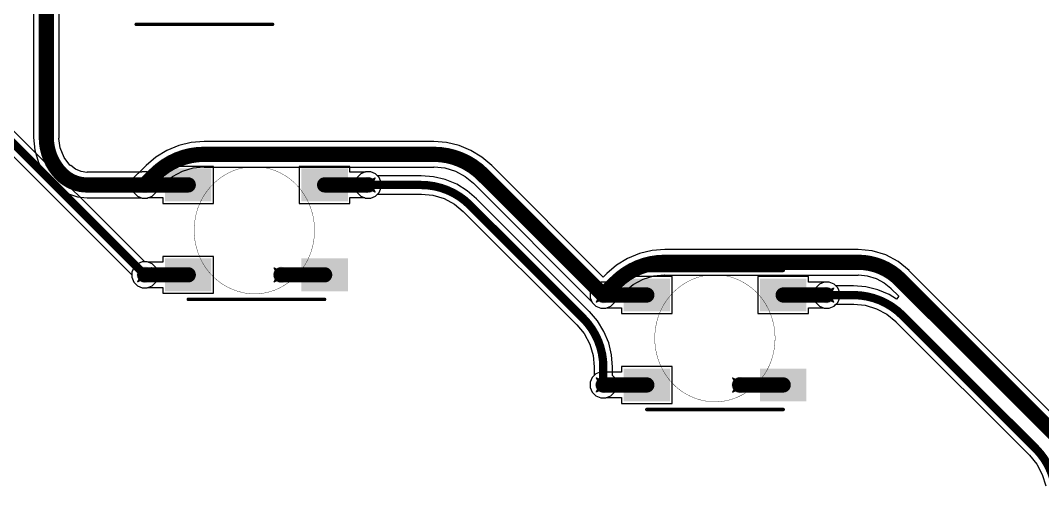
# Model space of a CAD drawing. Header units: inches. Extents: x -11 to 1110, y -7 to 455.
# Drawn here: x 111.7 to 149.17, y 300.95 to 318.6 of the extents above; entities that cross this region are included whole.
import ezdxf

# ---------------------------------------------------------------- set-up
doc = ezdxf.new("R2010")
doc.units = ezdxf.units.IN
for name, color, linetype in [('Bottom Layer', 5, 'Continuous'), ('Drill Drawing', 1, 'Continuous'), ('Mechanical 7', 56, 'Continuous'), ('Top Layer', 1, 'Continuous'), ('Top Overlay', 2, 'Continuous'), ('Top Paste', 8, 'Continuous'), ('Top Solder', 216, 'Continuous'), ('Via Holes', 16, 'Continuous')]:
    doc.layers.add(name, color=color, linetype=linetype)

msp = doc.modelspace()

# ---------------------------------------------------------------- hatches: boundary and pattern name
at = {"layer": 'Bottom Layer'}
h = msp.add_hatch(color=5, dxfattribs=at)
edge = h.paths.add_edge_path()
edge.add_arc((116.256, 312.565), 0.3, 0, 360)
h = msp.add_hatch(color=5, dxfattribs=at)
edge = h.paths.add_edge_path()
edge.add_arc((124.448, 312.565), 0.3, 0, 360)
h = msp.add_hatch(color=5, dxfattribs=at)
edge = h.paths.add_edge_path()
edge.add_arc((116.256, 309.272), 0.3, 0, 360)
h = msp.add_hatch(color=5, dxfattribs=at)
edge = h.paths.add_edge_path()
edge.add_arc((121.256, 309.265), 0.3, 0, 360)
h = msp.add_hatch(color=5, dxfattribs=at)
edge = h.paths.add_edge_path()
edge.add_arc((133.07, 308.524), 0.3, 0, 360)
h = msp.add_hatch(color=5, dxfattribs=at)
edge = h.paths.add_edge_path()
edge.add_arc((141.261, 308.524), 0.3, 0, 360)
h = msp.add_hatch(color=5, dxfattribs=at)
edge = h.paths.add_edge_path()
edge.add_arc((133.07, 305.23), 0.3, 0, 360)
h = msp.add_hatch(color=5, dxfattribs=at)
edge = h.paths.add_edge_path()
edge.add_arc((138.07, 305.224), 0.3, 0, 360)
at = {"layer": 'Top Layer'}
for points in [[(117.102, 313.068), (118.602, 313.068), (118.602, 312.068), (117.102, 312.068)], [(123.602, 312.068), (122.102, 312.068), (122.102, 313.068), (123.602, 313.068)], [(117.102, 309.768), (118.602, 309.768), (118.602, 308.768), (117.102, 308.768)], [(122.102, 309.768), (123.602, 309.768), (123.602, 308.768), (122.102, 308.768)], [(133.916, 309.027), (135.416, 309.027), (135.416, 308.027), (133.916, 308.027)], [(140.416, 308.027), (138.916, 308.027), (138.916, 309.027), (140.416, 309.027)], [(133.916, 305.727), (135.416, 305.727), (135.416, 304.727), (133.916, 304.727)], [(138.916, 305.727), (140.416, 305.727), (140.416, 304.727), (138.916, 304.727)]]:
    msp.add_hatch(color=1, dxfattribs=at).paths.add_polyline_path(points)
h = msp.add_hatch(color=1, dxfattribs=at)
edge = h.paths.add_edge_path()
edge.add_arc((116.256, 312.565), 0.3, 0, 360)
h = msp.add_hatch(color=1, dxfattribs=at)
edge = h.paths.add_edge_path()
edge.add_arc((124.448, 312.565), 0.3, 0, 360)
h = msp.add_hatch(color=1, dxfattribs=at)
edge = h.paths.add_edge_path()
edge.add_arc((116.256, 309.272), 0.3, 0, 360)
h = msp.add_hatch(color=1, dxfattribs=at)
edge = h.paths.add_edge_path()
edge.add_arc((121.256, 309.265), 0.3, 0, 360)
h = msp.add_hatch(color=1, dxfattribs=at)
edge = h.paths.add_edge_path()
edge.add_arc((133.07, 308.524), 0.3, 0, 360)
h = msp.add_hatch(color=1, dxfattribs=at)
edge = h.paths.add_edge_path()
edge.add_arc((141.261, 308.524), 0.3, 0, 360)
h = msp.add_hatch(color=1, dxfattribs=at)
edge = h.paths.add_edge_path()
edge.add_arc((133.07, 305.23), 0.3, 0, 360)
h = msp.add_hatch(color=1, dxfattribs=at)
edge = h.paths.add_edge_path()
edge.add_arc((138.07, 305.224), 0.3, 0, 360)
at = {"layer": 'Top Paste'}
for points in [[(117.102, 313.068), (118.602, 313.068), (118.602, 312.068), (117.102, 312.068)], [(123.602, 312.068), (122.102, 312.068), (122.102, 313.068), (123.602, 313.068)], [(117.102, 309.768), (118.602, 309.768), (118.602, 308.768), (117.102, 308.768)], [(122.102, 309.768), (123.602, 309.768), (123.602, 308.768), (122.102, 308.768)], [(133.916, 309.027), (135.416, 309.027), (135.416, 308.027), (133.916, 308.027)], [(140.416, 308.027), (138.916, 308.027), (138.916, 309.027), (140.416, 309.027)], [(133.916, 305.727), (135.416, 305.727), (135.416, 304.727), (133.916, 304.727)], [(138.916, 305.727), (140.416, 305.727), (140.416, 304.727), (138.916, 304.727)]]:
    msp.add_hatch(color=8, dxfattribs=at).paths.add_polyline_path(points)
at = {"layer": 'Top Solder'}
for points in [[(117, 313.17), (118.704, 313.17), (118.704, 311.967), (117, 311.967)], [(123.704, 311.967), (122, 311.967), (122, 313.17), (123.704, 313.17)], [(117, 309.87), (118.704, 309.87), (118.704, 308.667), (117, 308.667)], [(122, 309.87), (123.704, 309.87), (123.704, 308.667), (122, 308.667)], [(133.814, 309.129), (135.517, 309.129), (135.517, 307.925), (133.814, 307.925)], [(140.517, 307.925), (138.814, 307.925), (138.814, 309.129), (140.517, 309.129)], [(133.814, 305.829), (135.517, 305.829), (135.517, 304.625), (133.814, 304.625)], [(138.814, 305.829), (140.517, 305.829), (140.517, 304.625), (138.814, 304.625)]]:
    msp.add_hatch(color=216, dxfattribs=at).paths.add_polyline_path(points)
at = {"layer": 'Via Holes'}
h = msp.add_hatch(color=7, dxfattribs=at)
edge = h.paths.add_edge_path()
edge.add_arc((116.256, 312.565), 0.15, 0, 360)
h = msp.add_hatch(color=7, dxfattribs=at)
edge = h.paths.add_edge_path()
edge.add_arc((124.448, 312.565), 0.15, 0, 360)
h = msp.add_hatch(color=7, dxfattribs=at)
edge = h.paths.add_edge_path()
edge.add_arc((116.256, 309.272), 0.15, 0, 360)
h = msp.add_hatch(color=7, dxfattribs=at)
edge = h.paths.add_edge_path()
edge.add_arc((121.256, 309.265), 0.15, 0, 360)
h = msp.add_hatch(color=7, dxfattribs=at)
edge = h.paths.add_edge_path()
edge.add_arc((133.07, 308.524), 0.15, 0, 360)
h = msp.add_hatch(color=7, dxfattribs=at)
edge = h.paths.add_edge_path()
edge.add_arc((141.261, 308.524), 0.15, 0, 360)
h = msp.add_hatch(color=7, dxfattribs=at)
edge = h.paths.add_edge_path()
edge.add_arc((133.07, 305.23), 0.15, 0, 360)
h = msp.add_hatch(color=7, dxfattribs=at)
edge = h.paths.add_edge_path()
edge.add_arc((138.07, 305.224), 0.15, 0, 360)

# ---------------------------------------------------------------- linework, layer by layer
at = {"layer": 'Bottom Layer'}
for p, q in [((116.255, 309.75), (111.217, 314.787)), ((110.741, 314.311), (115.779, 309.273)), ((117.963, 314.119), (117.504, 314.009)), ((118.434, 314.156), (117.963, 314.119)), ((126.852, 314.156), (118.434, 314.156)), ((118.434, 314.156), (118.434, 314.156)), ((127.322, 314.119), (126.852, 314.156)), ((126.852, 314.156), (126.852, 314.156)), ((127.781, 314.009), (127.322, 314.119)), ((117.069, 313.829), (116.666, 313.582)), ((117.504, 314.009), (117.069, 313.829)), ((128.216, 313.829), (127.781, 314.009)), ((128.619, 313.582), (128.216, 313.829)), ((116.666, 313.582), (116.308, 313.276)), ((128.977, 313.276), (128.619, 313.582)), ((115.986, 312.97), (115.851, 312.836)), ((116.014, 312.982), (115.986, 312.97)), ((116.308, 313.276), (116.014, 312.982)), ((116.308, 313.276), (116.308, 313.276)), ((116.308, 313.276), (116.308, 313.276)), ((117.278, 312.88), (117.637, 313.072)), ((117.637, 313.072), (118.028, 313.19)), ((118.028, 313.19), (118.412, 313.228)), ((118.412, 313.228), (118.434, 313.224)), ((118.434, 313.224), (126.852, 313.224)), ((124.177, 312.97), (124.043, 312.836)), ((124.353, 313.043), (124.177, 312.97)), ((124.543, 313.043), (124.353, 313.043)), ((124.718, 312.97), (124.543, 313.043)), ((124.787, 312.902), (124.718, 312.97)), ((126.852, 313.224), (126.873, 313.228)), ((126.873, 313.228), (127.257, 313.19)), ((127.257, 313.19), (127.648, 313.072)), ((127.648, 313.072), (128.007, 312.88)), ((133.07, 309.183), (128.977, 313.276)), ((128.977, 313.276), (128.977, 313.276)), ((115.851, 312.836), (115.779, 312.66)), ((115.779, 312.66), (115.779, 312.47)), ((116.673, 312.322), (116.967, 312.616)), ((116.967, 312.616), (116.979, 312.634)), ((116.979, 312.634), (117.278, 312.88)), ((124.043, 312.836), (123.97, 312.66)), ((123.97, 312.66), (123.97, 312.47)), ((126.387, 312.902), (124.787, 312.902)), ((126.838, 312.869), (126.387, 312.904)), ((126.387, 312.904), (126.387, 312.902)), ((127.277, 312.763), (126.838, 312.869)), ((127.694, 312.59), (127.277, 312.763)), ((128.079, 312.354), (127.694, 312.59)), ((128.007, 312.88), (128.306, 312.634)), ((128.306, 312.634), (128.318, 312.616)), ((128.318, 312.616), (132.653, 308.281)), ((115.779, 312.47), (115.851, 312.294)), ((115.851, 312.294), (115.986, 312.16)), ((116.527, 312.16), (116.661, 312.294)), ((116.661, 312.294), (116.673, 312.322)), ((123.97, 312.47), (124.043, 312.294)), ((124.043, 312.294), (124.177, 312.16)), ((124.718, 312.16), (124.787, 312.228)), ((124.787, 312.228), (126.387, 312.228)), ((126.387, 312.228), (126.402, 312.231)), ((126.402, 312.231), (126.818, 312.19)), ((126.818, 312.19), (127.232, 312.065)), ((128.423, 312.061), (128.079, 312.354)), ((115.986, 312.16), (116.161, 312.087)), ((116.161, 312.087), (116.351, 312.087)), ((116.351, 312.087), (116.527, 312.16)), ((124.177, 312.16), (124.353, 312.087)), ((124.353, 312.087), (124.543, 312.087)), ((124.543, 312.087), (124.718, 312.16)), ((127.232, 312.065), (127.614, 311.861)), ((127.614, 311.861), (127.937, 311.595)), ((128.421, 312.059), (128.423, 312.061)), ((132.564, 307.916), (128.421, 312.059)), ((127.937, 311.595), (127.945, 311.583)), ((127.945, 311.583), (132.088, 307.44)), ((134.397, 310.047), (133.961, 309.866)), ((134.856, 310.157), (134.397, 310.047)), ((135.326, 310.194), (134.856, 310.157)), ((142.418, 310.194), (135.326, 310.194)), ((135.326, 310.194), (135.326, 310.194)), ((142.931, 310.147), (142.418, 310.197)), ((142.418, 310.197), (142.418, 310.194)), ((143.425, 309.997), (142.931, 310.147)), ((143.88, 309.754), (143.425, 309.997)), ((116.351, 309.75), (116.255, 309.75)), ((116.527, 309.677), (116.351, 309.75)), ((116.661, 309.542), (116.527, 309.677)), ((116.734, 309.367), (116.661, 309.542)), ((133.559, 309.62), (133.2, 309.313)), ((133.961, 309.866), (133.559, 309.62)), ((144.279, 309.427), (143.88, 309.754)), ((115.779, 309.273), (115.779, 309.177)), ((115.779, 309.177), (115.851, 309.001)), ((116.661, 309.001), (116.734, 309.177)), ((116.734, 309.177), (116.734, 309.367)), ((133.2, 309.313), (133.07, 309.183)), ((133.2, 309.313), (133.2, 309.313)), ((133.2, 309.313), (133.2, 309.313)), ((134.53, 309.109), (134.92, 309.228)), ((134.92, 309.228), (135.305, 309.266)), ((135.305, 309.266), (135.326, 309.261)), ((135.326, 309.261), (142.418, 309.261)), ((142.418, 309.261), (142.433, 309.264)), ((142.433, 309.264), (142.749, 309.233)), ((142.749, 309.233), (143.068, 309.136)), ((144.276, 309.424), (144.279, 309.427)), ((149.664, 304.037), (144.276, 309.424)), ((115.851, 309.001), (115.986, 308.867)), ((115.986, 308.867), (116.161, 308.794)), ((116.161, 308.794), (116.351, 308.794)), ((116.351, 308.794), (116.527, 308.867)), ((116.527, 308.867), (116.661, 309.001)), ((133.872, 308.672), (134.17, 308.917)), ((134.17, 308.917), (134.53, 309.109)), ((140.856, 308.794), (140.783, 308.619)), ((140.991, 308.929), (140.856, 308.794)), ((141.166, 309.001), (140.991, 308.929)), ((141.356, 309.001), (141.166, 309.001)), ((141.532, 308.929), (141.356, 309.001)), ((141.6, 308.86), (141.532, 308.929)), ((142.239, 308.86), (141.6, 308.86)), ((142.69, 308.827), (142.239, 308.863)), ((142.239, 308.863), (142.239, 308.86)), ((143.129, 308.722), (142.69, 308.827)), ((143.068, 309.136), (143.362, 308.979)), ((143.362, 308.979), (143.608, 308.777)), ((133.487, 308.281), (133.86, 308.654)), ((133.86, 308.654), (133.872, 308.672)), ((140.783, 308.619), (140.783, 308.429)), ((140.783, 308.429), (140.856, 308.253)), ((143.547, 308.549), (143.129, 308.722)), ((143.822, 308.38), (143.547, 308.549)), ((143.608, 308.777), (143.617, 308.765)), ((143.617, 308.765), (143.901, 308.481)), ((143.901, 308.481), (143.822, 308.38)), ((132.653, 308.281), (132.665, 308.253)), ((132.665, 308.253), (132.799, 308.119)), ((132.799, 308.119), (132.975, 308.046)), ((132.975, 308.046), (133.165, 308.046)), ((133.165, 308.046), (133.341, 308.119)), ((133.341, 308.119), (133.475, 308.253)), ((133.475, 308.253), (133.487, 308.281)), ((140.856, 308.253), (140.991, 308.119)), ((140.991, 308.119), (141.166, 308.046)), ((141.166, 308.046), (141.356, 308.046)), ((141.356, 308.046), (141.532, 308.119)), ((141.532, 308.119), (141.6, 308.187)), ((141.6, 308.187), (142.239, 308.187)), ((142.239, 308.187), (142.254, 308.19)), ((142.254, 308.19), (142.67, 308.149)), ((142.67, 308.149), (143.084, 308.023)), ((132.566, 307.918), (132.564, 307.916)), ((132.859, 307.574), (132.566, 307.918)), ((143.084, 308.023), (143.466, 307.819)), ((143.466, 307.819), (143.789, 307.554)), ((132.088, 307.44), (132.101, 307.432)), ((132.101, 307.432), (132.366, 307.109)), ((133.095, 307.189), (132.859, 307.574)), ((143.789, 307.554), (143.797, 307.542)), ((143.797, 307.542), (148.682, 302.658)), ((132.366, 307.109), (132.57, 306.727)), ((133.268, 306.772), (133.095, 307.189)), ((132.57, 306.727), (132.695, 306.313)), ((133.374, 306.332), (133.268, 306.772)), ((132.695, 306.313), (132.736, 305.897)), ((133.409, 305.882), (133.374, 306.332)), ((132.736, 305.897), (132.733, 305.882)), ((132.733, 305.882), (132.733, 305.569)), ((133.407, 305.569), (133.407, 305.882)), ((133.407, 305.882), (133.409, 305.882)), ((132.665, 305.501), (132.592, 305.325)), ((132.733, 305.569), (132.665, 305.501)), ((133.475, 305.501), (133.407, 305.569)), ((133.548, 305.325), (133.475, 305.501)), ((132.592, 305.325), (132.592, 305.135)), ((132.592, 305.135), (132.665, 304.96)), ((133.475, 304.96), (133.548, 305.135)), ((133.548, 305.135), (133.548, 305.325)), ((132.665, 304.96), (132.799, 304.825)), ((132.799, 304.825), (132.975, 304.753)), ((132.975, 304.753), (133.165, 304.753)), ((133.165, 304.753), (133.341, 304.825)), ((133.341, 304.825), (133.475, 304.96)), ((148.682, 302.658), (148.694, 302.649)), ((148.694, 302.649), (148.959, 302.326)), ((148.959, 302.326), (149.163, 301.944)), ((149.163, 301.944), (149.289, 301.53))]:
    msp.add_line(p, q, dxfattribs=at)
for points in [[(110.979, 314.549, 0.305, 0.305, 0), (116.256, 309.272, 0.305, 0.305, 0)], [(116.637, 312.946, 0.559, 0.559, -0.198912), (118.434, 313.69, 0.559, 0.559, 0)], [(118.434, 313.69, 0.559, 0.559, 0), (126.852, 313.69, 0.559, 0.559, 0)], [(126.852, 313.69, 0.559, 0.559, -0.198912), (128.648, 312.946, 0.559, 0.559, 0)], [(116.256, 312.565, 0.559, 0.559, 0), (116.637, 312.946, 0.559, 0.559, 0)], [(128.648, 312.946, 0.559, 0.559, 0), (133.07, 308.524, 0.559, 0.559, 0)], [(124.448, 312.565, 0.305, 0.305, 0), (126.387, 312.565, 0.305, 0.305, 0)], [(126.387, 312.565, 0.305, 0.305, -0.198912), (128.183, 311.821, 0.305, 0.305, 0)], [(128.183, 311.821, 0.305, 0.305, 0), (132.326, 307.678, 0.305, 0.305, 0)], [(133.53, 308.984, 0.559, 0.559, -0.198912), (135.326, 309.728, 0.559, 0.559, 0)], [(135.326, 309.728, 0.559, 0.559, 0), (142.418, 309.728, 0.559, 0.559, 0)], [(142.418, 309.728, 0.559, 0.559, -0.198912), (143.947, 309.094, 0.559, 0.559, 0)], [(133.07, 308.524, 0.559, 0.559, 0), (133.53, 308.984, 0.559, 0.559, 0)], [(143.947, 309.094, 0.559, 0.559, 0), (149.664, 303.377, 0.559, 0.559, 0)], [(141.261, 308.524, 0.305, 0.305, 0), (142.239, 308.524, 0.305, 0.305, 0)], [(142.239, 308.524, 0.305, 0.305, -0.198912), (144.035, 307.78, 0.305, 0.305, 0)], [(132.326, 307.678, 0.305, 0.305, -0.198912), (133.07, 305.882, 0.305, 0.305, 0)], [(144.035, 307.78, 0.305, 0.305, 0), (148.92, 302.896, 0.305, 0.305, 0)], [(133.07, 305.23, 0.305, 0.305, 0), (133.07, 305.882, 0.305, 0.305, 0)], [(148.92, 302.896, 0.305, 0.305, -0.198912), (149.664, 301.1, 0.305, 0.305, 0)]]:
    msp.add_lwpolyline(points, format="xyseb", dxfattribs=at)
for points in [[(118.294, 313.69, 0.279, 0.279, 1), (118.573, 313.69, 0.279, 0.279, 1)], [(118.294, 313.69, 0.279, 0.279, 1), (118.573, 313.69, 0.279, 0.279, 1)], [(126.712, 313.69, 0.279, 0.279, 1), (126.991, 313.69, 0.279, 0.279, 1)], [(126.712, 313.69, 0.279, 0.279, 1), (126.991, 313.69, 0.279, 0.279, 1)], [(116.498, 312.946, 0.279, 0.279, 1), (116.777, 312.946, 0.279, 0.279, 1)], [(116.498, 312.946, 0.279, 0.279, 1), (116.777, 312.946, 0.279, 0.279, 1)], [(128.508, 312.946, 0.279, 0.279, 1), (128.787, 312.946, 0.279, 0.279, 1)], [(128.508, 312.946, 0.279, 0.279, 1), (128.787, 312.946, 0.279, 0.279, 1)], [(116.117, 312.565, 0.279, 0.279, 1), (116.396, 312.565, 0.279, 0.279, 1)], [(124.371, 312.565, 0.152, 0.152, 1), (124.524, 312.565, 0.152, 0.152, 1)], [(126.311, 312.565, 0.152, 0.152, 1), (126.463, 312.565, 0.152, 0.152, 1)], [(126.311, 312.565, 0.152, 0.152, 1), (126.463, 312.565, 0.152, 0.152, 1)], [(128.107, 311.821, 0.152, 0.152, 1), (128.259, 311.821, 0.152, 0.152, 1)], [(128.107, 311.821, 0.152, 0.152, 1), (128.259, 311.821, 0.152, 0.152, 1)], [(135.186, 309.728, 0.279, 0.279, 1), (135.466, 309.728, 0.279, 0.279, 1)], [(135.186, 309.728, 0.279, 0.279, 1), (135.466, 309.728, 0.279, 0.279, 1)], [(142.278, 309.728, 0.279, 0.279, 1), (142.558, 309.728, 0.279, 0.279, 1)], [(142.278, 309.728, 0.279, 0.279, 1), (142.558, 309.728, 0.279, 0.279, 1)], [(116.18, 309.272, 0.152, 0.152, 1), (116.333, 309.272, 0.152, 0.152, 1)], [(133.39, 308.984, 0.279, 0.279, 1), (133.67, 308.984, 0.279, 0.279, 1)], [(133.39, 308.984, 0.279, 0.279, 1), (133.67, 308.984, 0.279, 0.279, 1)], [(143.807, 309.094, 0.279, 0.279, 1), (144.086, 309.094, 0.279, 0.279, 1)], [(143.807, 309.094, 0.279, 0.279, 1), (144.086, 309.094, 0.279, 0.279, 1)], [(132.93, 308.524, 0.279, 0.279, 1), (133.21, 308.524, 0.279, 0.279, 1)], [(132.93, 308.524, 0.279, 0.279, 1), (133.21, 308.524, 0.279, 0.279, 1)], [(141.185, 308.524, 0.152, 0.152, 1), (141.337, 308.524, 0.152, 0.152, 1)], [(142.163, 308.524, 0.152, 0.152, 1), (142.316, 308.524, 0.152, 0.152, 1)], [(142.163, 308.524, 0.152, 0.152, 1), (142.316, 308.524, 0.152, 0.152, 1)], [(132.25, 307.678, 0.152, 0.152, 1), (132.402, 307.678, 0.152, 0.152, 1)], [(132.25, 307.678, 0.152, 0.152, 1), (132.402, 307.678, 0.152, 0.152, 1)], [(143.959, 307.78, 0.152, 0.152, 1), (144.112, 307.78, 0.152, 0.152, 1)], [(143.959, 307.78, 0.152, 0.152, 1), (144.112, 307.78, 0.152, 0.152, 1)], [(132.994, 305.882, 0.152, 0.152, 1), (133.146, 305.882, 0.152, 0.152, 1)], [(132.994, 305.882, 0.152, 0.152, 1), (133.146, 305.882, 0.152, 0.152, 1)], [(132.994, 305.23, 0.152, 0.152, 1), (133.146, 305.23, 0.152, 0.152, 1)], [(148.843, 302.896, 0.152, 0.152, 1), (148.996, 302.896, 0.152, 0.152, 1)], [(148.843, 302.896, 0.152, 0.152, 1), (148.996, 302.896, 0.152, 0.152, 1)]]:
    msp.add_lwpolyline(points, format="xyseb", close=True, dxfattribs=at)
at = {"layer": 'Drill Drawing'}
for points in [[(116.002, 312.819, 0.0508, 0.0508, 0), (116.256, 312.692, 0.0508, 0.0508, 0)], [(116.002, 312.819, 0.0508, 0.0508, 0), (116.129, 312.565, 0.0508, 0.0508, 0)], [(116.002, 312.311, 0.0508, 0.0508, 0), (116.129, 312.565, 0.0508, 0.0508, 0)], [(116.256, 312.692, 0.0508, 0.0508, 0), (116.51, 312.819, 0.0508, 0.0508, 0)], [(116.383, 312.565, 0.0508, 0.0508, 0), (116.51, 312.819, 0.0508, 0.0508, 0)], [(116.383, 312.565, 0.0508, 0.0508, 0), (116.51, 312.311, 0.0508, 0.0508, 0)], [(124.194, 312.819, 0.0508, 0.0508, 0), (124.448, 312.692, 0.0508, 0.0508, 0)], [(124.194, 312.819, 0.0508, 0.0508, 0), (124.321, 312.565, 0.0508, 0.0508, 0)], [(124.194, 312.311, 0.0508, 0.0508, 0), (124.321, 312.565, 0.0508, 0.0508, 0)], [(124.448, 312.692, 0.0508, 0.0508, 0), (124.702, 312.819, 0.0508, 0.0508, 0)], [(124.575, 312.565, 0.0508, 0.0508, 0), (124.702, 312.819, 0.0508, 0.0508, 0)], [(124.575, 312.565, 0.0508, 0.0508, 0), (124.702, 312.311, 0.0508, 0.0508, 0)], [(116.002, 312.311, 0.0508, 0.0508, 0), (116.256, 312.438, 0.0508, 0.0508, 0)], [(116.256, 312.438, 0.0508, 0.0508, 0), (116.51, 312.311, 0.0508, 0.0508, 0)], [(124.194, 312.311, 0.0508, 0.0508, 0), (124.448, 312.438, 0.0508, 0.0508, 0)], [(124.448, 312.438, 0.0508, 0.0508, 0), (124.702, 312.311, 0.0508, 0.0508, 0)], [(116.002, 309.526, 0.0508, 0.0508, 0), (116.256, 309.399, 0.0508, 0.0508, 0)], [(116.002, 309.526, 0.0508, 0.0508, 0), (116.129, 309.272, 0.0508, 0.0508, 0)], [(116.256, 309.399, 0.0508, 0.0508, 0), (116.51, 309.526, 0.0508, 0.0508, 0)], [(116.383, 309.272, 0.0508, 0.0508, 0), (116.51, 309.526, 0.0508, 0.0508, 0)], [(121.002, 309.519, 0.0508, 0.0508, 0), (121.256, 309.392, 0.0508, 0.0508, 0)], [(121.002, 309.519, 0.0508, 0.0508, 0), (121.129, 309.265, 0.0508, 0.0508, 0)], [(121.256, 309.392, 0.0508, 0.0508, 0), (121.51, 309.519, 0.0508, 0.0508, 0)], [(121.383, 309.265, 0.0508, 0.0508, 0), (121.51, 309.519, 0.0508, 0.0508, 0)], [(116.002, 309.018, 0.0508, 0.0508, 0), (116.129, 309.272, 0.0508, 0.0508, 0)], [(116.002, 309.018, 0.0508, 0.0508, 0), (116.256, 309.145, 0.0508, 0.0508, 0)], [(116.256, 309.145, 0.0508, 0.0508, 0), (116.51, 309.018, 0.0508, 0.0508, 0)], [(116.383, 309.272, 0.0508, 0.0508, 0), (116.51, 309.018, 0.0508, 0.0508, 0)], [(121.002, 309.011, 0.0508, 0.0508, 0), (121.129, 309.265, 0.0508, 0.0508, 0)], [(121.383, 309.265, 0.0508, 0.0508, 0), (121.51, 309.011, 0.0508, 0.0508, 0)], [(121.002, 309.011, 0.0508, 0.0508, 0), (121.256, 309.138, 0.0508, 0.0508, 0)], [(121.256, 309.138, 0.0508, 0.0508, 0), (121.51, 309.011, 0.0508, 0.0508, 0)], [(132.816, 308.778, 0.0508, 0.0508, 0), (133.07, 308.651, 0.0508, 0.0508, 0)], [(132.816, 308.778, 0.0508, 0.0508, 0), (132.943, 308.524, 0.0508, 0.0508, 0)], [(133.07, 308.651, 0.0508, 0.0508, 0), (133.324, 308.778, 0.0508, 0.0508, 0)], [(133.197, 308.524, 0.0508, 0.0508, 0), (133.324, 308.778, 0.0508, 0.0508, 0)], [(141.007, 308.778, 0.0508, 0.0508, 0), (141.261, 308.651, 0.0508, 0.0508, 0)], [(141.007, 308.778, 0.0508, 0.0508, 0), (141.134, 308.524, 0.0508, 0.0508, 0)], [(141.261, 308.651, 0.0508, 0.0508, 0), (141.515, 308.778, 0.0508, 0.0508, 0)], [(141.388, 308.524, 0.0508, 0.0508, 0), (141.515, 308.778, 0.0508, 0.0508, 0)], [(132.816, 308.27, 0.0508, 0.0508, 0), (132.943, 308.524, 0.0508, 0.0508, 0)], [(132.816, 308.27, 0.0508, 0.0508, 0), (133.07, 308.397, 0.0508, 0.0508, 0)], [(133.07, 308.397, 0.0508, 0.0508, 0), (133.324, 308.27, 0.0508, 0.0508, 0)], [(133.197, 308.524, 0.0508, 0.0508, 0), (133.324, 308.27, 0.0508, 0.0508, 0)], [(141.007, 308.27, 0.0508, 0.0508, 0), (141.134, 308.524, 0.0508, 0.0508, 0)], [(141.007, 308.27, 0.0508, 0.0508, 0), (141.261, 308.397, 0.0508, 0.0508, 0)], [(141.261, 308.397, 0.0508, 0.0508, 0), (141.515, 308.27, 0.0508, 0.0508, 0)], [(141.388, 308.524, 0.0508, 0.0508, 0), (141.515, 308.27, 0.0508, 0.0508, 0)], [(132.816, 305.484, 0.0508, 0.0508, 0), (133.07, 305.357, 0.0508, 0.0508, 0)], [(132.816, 305.484, 0.0508, 0.0508, 0), (132.943, 305.23, 0.0508, 0.0508, 0)], [(133.07, 305.357, 0.0508, 0.0508, 0), (133.324, 305.484, 0.0508, 0.0508, 0)], [(133.197, 305.23, 0.0508, 0.0508, 0), (133.324, 305.484, 0.0508, 0.0508, 0)], [(137.816, 305.478, 0.0508, 0.0508, 0), (138.07, 305.351, 0.0508, 0.0508, 0)], [(137.816, 305.478, 0.0508, 0.0508, 0), (137.943, 305.224, 0.0508, 0.0508, 0)], [(138.07, 305.351, 0.0508, 0.0508, 0), (138.324, 305.478, 0.0508, 0.0508, 0)], [(138.197, 305.224, 0.0508, 0.0508, 0), (138.324, 305.478, 0.0508, 0.0508, 0)], [(132.816, 304.976, 0.0508, 0.0508, 0), (132.943, 305.23, 0.0508, 0.0508, 0)], [(132.816, 304.976, 0.0508, 0.0508, 0), (133.07, 305.103, 0.0508, 0.0508, 0)], [(133.07, 305.103, 0.0508, 0.0508, 0), (133.324, 304.976, 0.0508, 0.0508, 0)], [(133.197, 305.23, 0.0508, 0.0508, 0), (133.324, 304.976, 0.0508, 0.0508, 0)], [(137.816, 304.97, 0.0508, 0.0508, 0), (137.943, 305.224, 0.0508, 0.0508, 0)], [(137.816, 304.97, 0.0508, 0.0508, 0), (138.07, 305.097, 0.0508, 0.0508, 0)], [(138.07, 305.097, 0.0508, 0.0508, 0), (138.324, 304.97, 0.0508, 0.0508, 0)], [(138.197, 305.224, 0.0508, 0.0508, 0), (138.324, 304.97, 0.0508, 0.0508, 0)]]:
    msp.add_lwpolyline(points, format="xyseb", dxfattribs=at)
for points in [[(115.99, 312.819, 0.0254, 0.0254, 1), (116.015, 312.819, 0.0254, 0.0254, 1)], [(115.99, 312.819, 0.0254, 0.0254, 1), (116.015, 312.819, 0.0254, 0.0254, 1)], [(116.117, 312.565, 0.0254, 0.0254, 1), (116.142, 312.565, 0.0254, 0.0254, 1)], [(116.117, 312.565, 0.0254, 0.0254, 1), (116.142, 312.565, 0.0254, 0.0254, 1)], [(116.244, 312.692, 0.0254, 0.0254, 1), (116.269, 312.692, 0.0254, 0.0254, 1)], [(116.244, 312.692, 0.0254, 0.0254, 1), (116.269, 312.692, 0.0254, 0.0254, 1)], [(116.371, 312.565, 0.0254, 0.0254, 1), (116.396, 312.565, 0.0254, 0.0254, 1)], [(116.371, 312.565, 0.0254, 0.0254, 1), (116.396, 312.565, 0.0254, 0.0254, 1)], [(116.498, 312.819, 0.0254, 0.0254, 1), (116.523, 312.819, 0.0254, 0.0254, 1)], [(116.498, 312.819, 0.0254, 0.0254, 1), (116.523, 312.819, 0.0254, 0.0254, 1)], [(124.181, 312.819, 0.0254, 0.0254, 1), (124.206, 312.819, 0.0254, 0.0254, 1)], [(124.181, 312.819, 0.0254, 0.0254, 1), (124.206, 312.819, 0.0254, 0.0254, 1)], [(124.308, 312.565, 0.0254, 0.0254, 1), (124.333, 312.565, 0.0254, 0.0254, 1)], [(124.308, 312.565, 0.0254, 0.0254, 1), (124.333, 312.565, 0.0254, 0.0254, 1)], [(124.435, 312.692, 0.0254, 0.0254, 1), (124.46, 312.692, 0.0254, 0.0254, 1)], [(124.435, 312.692, 0.0254, 0.0254, 1), (124.46, 312.692, 0.0254, 0.0254, 1)], [(124.562, 312.565, 0.0254, 0.0254, 1), (124.587, 312.565, 0.0254, 0.0254, 1)], [(124.562, 312.565, 0.0254, 0.0254, 1), (124.587, 312.565, 0.0254, 0.0254, 1)], [(124.689, 312.819, 0.0254, 0.0254, 1), (124.714, 312.819, 0.0254, 0.0254, 1)], [(124.689, 312.819, 0.0254, 0.0254, 1), (124.714, 312.819, 0.0254, 0.0254, 1)], [(115.99, 312.311, 0.0254, 0.0254, 1), (116.015, 312.311, 0.0254, 0.0254, 1)], [(115.99, 312.311, 0.0254, 0.0254, 1), (116.015, 312.311, 0.0254, 0.0254, 1)], [(116.244, 312.438, 0.0254, 0.0254, 1), (116.269, 312.438, 0.0254, 0.0254, 1)], [(116.244, 312.438, 0.0254, 0.0254, 1), (116.269, 312.438, 0.0254, 0.0254, 1)], [(116.498, 312.311, 0.0254, 0.0254, 1), (116.523, 312.311, 0.0254, 0.0254, 1)], [(116.498, 312.311, 0.0254, 0.0254, 1), (116.523, 312.311, 0.0254, 0.0254, 1)], [(124.181, 312.311, 0.0254, 0.0254, 1), (124.206, 312.311, 0.0254, 0.0254, 1)], [(124.181, 312.311, 0.0254, 0.0254, 1), (124.206, 312.311, 0.0254, 0.0254, 1)], [(124.435, 312.438, 0.0254, 0.0254, 1), (124.46, 312.438, 0.0254, 0.0254, 1)], [(124.435, 312.438, 0.0254, 0.0254, 1), (124.46, 312.438, 0.0254, 0.0254, 1)], [(124.689, 312.311, 0.0254, 0.0254, 1), (124.714, 312.311, 0.0254, 0.0254, 1)], [(124.689, 312.311, 0.0254, 0.0254, 1), (124.714, 312.311, 0.0254, 0.0254, 1)], [(115.99, 309.526, 0.0254, 0.0254, 1), (116.015, 309.526, 0.0254, 0.0254, 1)], [(115.99, 309.526, 0.0254, 0.0254, 1), (116.015, 309.526, 0.0254, 0.0254, 1)], [(116.498, 309.526, 0.0254, 0.0254, 1), (116.523, 309.526, 0.0254, 0.0254, 1)], [(116.498, 309.526, 0.0254, 0.0254, 1), (116.523, 309.526, 0.0254, 0.0254, 1)], [(120.99, 309.519, 0.0254, 0.0254, 1), (121.015, 309.519, 0.0254, 0.0254, 1)], [(120.99, 309.519, 0.0254, 0.0254, 1), (121.015, 309.519, 0.0254, 0.0254, 1)], [(121.498, 309.519, 0.0254, 0.0254, 1), (121.523, 309.519, 0.0254, 0.0254, 1)], [(121.498, 309.519, 0.0254, 0.0254, 1), (121.523, 309.519, 0.0254, 0.0254, 1)], [(116.117, 309.272, 0.0254, 0.0254, 1), (116.142, 309.272, 0.0254, 0.0254, 1)], [(116.117, 309.272, 0.0254, 0.0254, 1), (116.142, 309.272, 0.0254, 0.0254, 1)], [(116.244, 309.399, 0.0254, 0.0254, 1), (116.269, 309.399, 0.0254, 0.0254, 1)], [(116.244, 309.399, 0.0254, 0.0254, 1), (116.269, 309.399, 0.0254, 0.0254, 1)], [(116.244, 309.145, 0.0254, 0.0254, 1), (116.269, 309.145, 0.0254, 0.0254, 1)], [(116.244, 309.145, 0.0254, 0.0254, 1), (116.269, 309.145, 0.0254, 0.0254, 1)], [(116.371, 309.272, 0.0254, 0.0254, 1), (116.396, 309.272, 0.0254, 0.0254, 1)], [(116.371, 309.272, 0.0254, 0.0254, 1), (116.396, 309.272, 0.0254, 0.0254, 1)], [(121.117, 309.265, 0.0254, 0.0254, 1), (121.142, 309.265, 0.0254, 0.0254, 1)], [(121.117, 309.265, 0.0254, 0.0254, 1), (121.142, 309.265, 0.0254, 0.0254, 1)], [(121.244, 309.392, 0.0254, 0.0254, 1), (121.269, 309.392, 0.0254, 0.0254, 1)], [(121.244, 309.392, 0.0254, 0.0254, 1), (121.269, 309.392, 0.0254, 0.0254, 1)], [(121.371, 309.265, 0.0254, 0.0254, 1), (121.396, 309.265, 0.0254, 0.0254, 1)], [(121.371, 309.265, 0.0254, 0.0254, 1), (121.396, 309.265, 0.0254, 0.0254, 1)], [(115.99, 309.018, 0.0254, 0.0254, 1), (116.015, 309.018, 0.0254, 0.0254, 1)], [(115.99, 309.018, 0.0254, 0.0254, 1), (116.015, 309.018, 0.0254, 0.0254, 1)], [(116.498, 309.018, 0.0254, 0.0254, 1), (116.523, 309.018, 0.0254, 0.0254, 1)], [(116.498, 309.018, 0.0254, 0.0254, 1), (116.523, 309.018, 0.0254, 0.0254, 1)], [(120.99, 309.011, 0.0254, 0.0254, 1), (121.015, 309.011, 0.0254, 0.0254, 1)], [(120.99, 309.011, 0.0254, 0.0254, 1), (121.015, 309.011, 0.0254, 0.0254, 1)], [(121.244, 309.138, 0.0254, 0.0254, 1), (121.269, 309.138, 0.0254, 0.0254, 1)], [(121.244, 309.138, 0.0254, 0.0254, 1), (121.269, 309.138, 0.0254, 0.0254, 1)], [(121.498, 309.011, 0.0254, 0.0254, 1), (121.523, 309.011, 0.0254, 0.0254, 1)], [(121.498, 309.011, 0.0254, 0.0254, 1), (121.523, 309.011, 0.0254, 0.0254, 1)], [(132.803, 308.778, 0.0254, 0.0254, 1), (132.829, 308.778, 0.0254, 0.0254, 1)], [(132.803, 308.778, 0.0254, 0.0254, 1), (132.829, 308.778, 0.0254, 0.0254, 1)], [(133.311, 308.778, 0.0254, 0.0254, 1), (133.337, 308.778, 0.0254, 0.0254, 1)], [(133.311, 308.778, 0.0254, 0.0254, 1), (133.337, 308.778, 0.0254, 0.0254, 1)], [(140.995, 308.778, 0.0254, 0.0254, 1), (141.02, 308.778, 0.0254, 0.0254, 1)], [(140.995, 308.778, 0.0254, 0.0254, 1), (141.02, 308.778, 0.0254, 0.0254, 1)], [(141.503, 308.778, 0.0254, 0.0254, 1), (141.528, 308.778, 0.0254, 0.0254, 1)], [(141.503, 308.778, 0.0254, 0.0254, 1), (141.528, 308.778, 0.0254, 0.0254, 1)], [(132.93, 308.524, 0.0254, 0.0254, 1), (132.956, 308.524, 0.0254, 0.0254, 1)], [(132.93, 308.524, 0.0254, 0.0254, 1), (132.956, 308.524, 0.0254, 0.0254, 1)], [(133.057, 308.651, 0.0254, 0.0254, 1), (133.083, 308.651, 0.0254, 0.0254, 1)], [(133.057, 308.651, 0.0254, 0.0254, 1), (133.083, 308.651, 0.0254, 0.0254, 1)], [(133.057, 308.397, 0.0254, 0.0254, 1), (133.083, 308.397, 0.0254, 0.0254, 1)], [(133.057, 308.397, 0.0254, 0.0254, 1), (133.083, 308.397, 0.0254, 0.0254, 1)], [(133.184, 308.524, 0.0254, 0.0254, 1), (133.21, 308.524, 0.0254, 0.0254, 1)], [(133.184, 308.524, 0.0254, 0.0254, 1), (133.21, 308.524, 0.0254, 0.0254, 1)], [(141.122, 308.524, 0.0254, 0.0254, 1), (141.147, 308.524, 0.0254, 0.0254, 1)], [(141.122, 308.524, 0.0254, 0.0254, 1), (141.147, 308.524, 0.0254, 0.0254, 1)], [(141.249, 308.651, 0.0254, 0.0254, 1), (141.274, 308.651, 0.0254, 0.0254, 1)], [(141.249, 308.651, 0.0254, 0.0254, 1), (141.274, 308.651, 0.0254, 0.0254, 1)], [(141.249, 308.397, 0.0254, 0.0254, 1), (141.274, 308.397, 0.0254, 0.0254, 1)], [(141.249, 308.397, 0.0254, 0.0254, 1), (141.274, 308.397, 0.0254, 0.0254, 1)], [(141.376, 308.524, 0.0254, 0.0254, 1), (141.401, 308.524, 0.0254, 0.0254, 1)], [(141.376, 308.524, 0.0254, 0.0254, 1), (141.401, 308.524, 0.0254, 0.0254, 1)], [(132.803, 308.27, 0.0254, 0.0254, 1), (132.829, 308.27, 0.0254, 0.0254, 1)], [(132.803, 308.27, 0.0254, 0.0254, 1), (132.829, 308.27, 0.0254, 0.0254, 1)], [(133.311, 308.27, 0.0254, 0.0254, 1), (133.337, 308.27, 0.0254, 0.0254, 1)], [(133.311, 308.27, 0.0254, 0.0254, 1), (133.337, 308.27, 0.0254, 0.0254, 1)], [(140.995, 308.27, 0.0254, 0.0254, 1), (141.02, 308.27, 0.0254, 0.0254, 1)], [(140.995, 308.27, 0.0254, 0.0254, 1), (141.02, 308.27, 0.0254, 0.0254, 1)], [(141.503, 308.27, 0.0254, 0.0254, 1), (141.528, 308.27, 0.0254, 0.0254, 1)], [(141.503, 308.27, 0.0254, 0.0254, 1), (141.528, 308.27, 0.0254, 0.0254, 1)], [(132.803, 305.484, 0.0254, 0.0254, 1), (132.829, 305.484, 0.0254, 0.0254, 1)], [(132.803, 305.484, 0.0254, 0.0254, 1), (132.829, 305.484, 0.0254, 0.0254, 1)], [(133.311, 305.484, 0.0254, 0.0254, 1), (133.337, 305.484, 0.0254, 0.0254, 1)], [(133.311, 305.484, 0.0254, 0.0254, 1), (133.337, 305.484, 0.0254, 0.0254, 1)], [(137.803, 305.478, 0.0254, 0.0254, 1), (137.829, 305.478, 0.0254, 0.0254, 1)], [(137.803, 305.478, 0.0254, 0.0254, 1), (137.829, 305.478, 0.0254, 0.0254, 1)], [(138.311, 305.478, 0.0254, 0.0254, 1), (138.337, 305.478, 0.0254, 0.0254, 1)], [(138.311, 305.478, 0.0254, 0.0254, 1), (138.337, 305.478, 0.0254, 0.0254, 1)], [(132.93, 305.23, 0.0254, 0.0254, 1), (132.956, 305.23, 0.0254, 0.0254, 1)], [(132.93, 305.23, 0.0254, 0.0254, 1), (132.956, 305.23, 0.0254, 0.0254, 1)], [(133.057, 305.357, 0.0254, 0.0254, 1), (133.083, 305.357, 0.0254, 0.0254, 1)], [(133.057, 305.357, 0.0254, 0.0254, 1), (133.083, 305.357, 0.0254, 0.0254, 1)], [(133.057, 305.103, 0.0254, 0.0254, 1), (133.083, 305.103, 0.0254, 0.0254, 1)], [(133.057, 305.103, 0.0254, 0.0254, 1), (133.083, 305.103, 0.0254, 0.0254, 1)], [(133.184, 305.23, 0.0254, 0.0254, 1), (133.21, 305.23, 0.0254, 0.0254, 1)], [(133.184, 305.23, 0.0254, 0.0254, 1), (133.21, 305.23, 0.0254, 0.0254, 1)], [(137.93, 305.224, 0.0254, 0.0254, 1), (137.956, 305.224, 0.0254, 0.0254, 1)], [(137.93, 305.224, 0.0254, 0.0254, 1), (137.956, 305.224, 0.0254, 0.0254, 1)], [(138.057, 305.351, 0.0254, 0.0254, 1), (138.083, 305.351, 0.0254, 0.0254, 1)], [(138.057, 305.351, 0.0254, 0.0254, 1), (138.083, 305.351, 0.0254, 0.0254, 1)], [(138.057, 305.097, 0.0254, 0.0254, 1), (138.083, 305.097, 0.0254, 0.0254, 1)], [(138.057, 305.097, 0.0254, 0.0254, 1), (138.083, 305.097, 0.0254, 0.0254, 1)], [(138.184, 305.224, 0.0254, 0.0254, 1), (138.21, 305.224, 0.0254, 0.0254, 1)], [(138.184, 305.224, 0.0254, 0.0254, 1), (138.21, 305.224, 0.0254, 0.0254, 1)], [(132.803, 304.976, 0.0254, 0.0254, 1), (132.829, 304.976, 0.0254, 0.0254, 1)], [(132.803, 304.976, 0.0254, 0.0254, 1), (132.829, 304.976, 0.0254, 0.0254, 1)], [(133.311, 304.976, 0.0254, 0.0254, 1), (133.337, 304.976, 0.0254, 0.0254, 1)], [(133.311, 304.976, 0.0254, 0.0254, 1), (133.337, 304.976, 0.0254, 0.0254, 1)], [(137.803, 304.97, 0.0254, 0.0254, 1), (137.829, 304.97, 0.0254, 0.0254, 1)], [(137.803, 304.97, 0.0254, 0.0254, 1), (137.829, 304.97, 0.0254, 0.0254, 1)], [(138.311, 304.97, 0.0254, 0.0254, 1), (138.337, 304.97, 0.0254, 0.0254, 1)], [(138.311, 304.97, 0.0254, 0.0254, 1), (138.337, 304.97, 0.0254, 0.0254, 1)]]:
    msp.add_lwpolyline(points, format="xyseb", close=True, dxfattribs=at)
at = {"layer": 'Mechanical 7'}
for points in [[(118.106, 311.33, 0.0127, 0.0127, -0.235697), (119.321, 313.005, 0.0127, 0.0127, 0)], [(119.321, 313.005, 0.0127, 0.0127, -0.168327), (120.68, 313.197, 0.0127, 0.0127, 0)], [(120.68, 313.197, 0.0127, 0.0127, -0.203782), (122.095, 312.222, 0.0127, 0.0127, 0)], [(122.095, 312.222, 0.0127, 0.0127, -0.189108), (122.447, 310.475, 0.0127, 0.0127, 0)], [(118.286, 309.894, 0.0127, 0.0127, -0.151799), (118.106, 311.33, 0.0127, 0.0127, 0)], [(122.447, 310.475, 0.0127, 0.0127, -0.244248), (121.168, 308.768, 0.0127, 0.0127, 0)], [(119.87, 308.611, 0.0127, 0.0127, -0.242406), (118.286, 309.894, 0.0127, 0.0127, 0)], [(136.346, 309.107, 0.0127, 0.0127, -0.168942), (137.714, 309.197, 0.0127, 0.0127, 0)], [(137.714, 309.197, 0.0127, 0.0127, -0.240888), (139.212, 307.801, 0.0127, 0.0127, 0)], [(135.025, 307.525, 0.0127, 0.0127, -0.237813), (136.346, 309.107, 0.0127, 0.0127, 0)], [(119.87, 308.611, 0.0127, 0.0127, 0), (119.911, 308.603, 0.0127, 0.0127, 0)], [(120.074, 308.58, 0.0127, 0.0127, -0.018365), (119.911, 308.603, 0.0127, 0.0127, 0)], [(120.278, 308.569, 0.0127, 0.0127, -0.026207), (120.074, 308.58, 0.0127, 0.0127, 0)], [(121.168, 308.768, 0.0127, 0.0127, -0.110178), (120.278, 308.569, 0.0127, 0.0127, 0)], [(139.212, 307.801, 0.0127, 0.0127, -0.1514), (139.297, 306.355, 0.0127, 0.0127, 0)], [(135.26, 305.757, 0.0127, 0.0127, -0.189339), (135.025, 307.525, 0.0127, 0.0127, 0)], [(139.297, 306.355, 0.0127, 0.0127, -0.233356), (138.008, 304.787, 0.0127, 0.0127, 0)], [(136.607, 304.683, 0.0127, 0.0127, -0.202381), (135.26, 305.757, 0.0127, 0.0127, 0)], [(137.162, 304.608, 0.0127, 0.0127, -0.066986), (136.607, 304.683, 0.0127, 0.0127, 0)], [(138.008, 304.787, 0.0127, 0.0127, -0.104139), (137.162, 304.608, 0.0127, 0.0127, 0)]]:
    msp.add_lwpolyline(points, format="xyseb", dxfattribs=at)
for points in [[(119.318, 313.005, 0.00635, 0.00635, 1), (119.324, 313.005, 0.00635, 0.00635, 1)], [(119.318, 313.005, 0.00635, 0.00635, 1), (119.324, 313.005, 0.00635, 0.00635, 1)], [(120.677, 313.197, 0.00635, 0.00635, 1), (120.683, 313.197, 0.00635, 0.00635, 1)], [(120.677, 313.197, 0.00635, 0.00635, 1), (120.683, 313.197, 0.00635, 0.00635, 1)], [(122.092, 312.222, 0.00635, 0.00635, 1), (122.098, 312.222, 0.00635, 0.00635, 1)], [(122.092, 312.222, 0.00635, 0.00635, 1), (122.098, 312.222, 0.00635, 0.00635, 1)], [(118.103, 311.33, 0.00635, 0.00635, 1), (118.11, 311.33, 0.00635, 0.00635, 1)], [(118.103, 311.33, 0.00635, 0.00635, 1), (118.11, 311.33, 0.00635, 0.00635, 1)], [(122.443, 310.475, 0.00635, 0.00635, 1), (122.45, 310.475, 0.00635, 0.00635, 1)], [(122.443, 310.475, 0.00635, 0.00635, 1), (122.45, 310.475, 0.00635, 0.00635, 1)], [(118.283, 309.894, 0.00635, 0.00635, 1), (118.289, 309.894, 0.00635, 0.00635, 1)], [(118.283, 309.894, 0.00635, 0.00635, 1), (118.289, 309.894, 0.00635, 0.00635, 1)], [(137.711, 309.197, 0.00635, 0.00635, 1), (137.718, 309.197, 0.00635, 0.00635, 1)], [(137.711, 309.197, 0.00635, 0.00635, 1), (137.718, 309.197, 0.00635, 0.00635, 1)], [(136.343, 309.107, 0.00635, 0.00635, 1), (136.349, 309.107, 0.00635, 0.00635, 1)], [(136.343, 309.107, 0.00635, 0.00635, 1), (136.349, 309.107, 0.00635, 0.00635, 1)], [(119.867, 308.611, 0.00635, 0.00635, 1), (119.873, 308.611, 0.00635, 0.00635, 1)], [(119.867, 308.611, 0.00635, 0.00635, 1), (119.873, 308.611, 0.00635, 0.00635, 1)], [(119.908, 308.603, 0.00635, 0.00635, 1), (119.914, 308.603, 0.00635, 0.00635, 1)], [(119.908, 308.603, 0.00635, 0.00635, 1), (119.914, 308.603, 0.00635, 0.00635, 1)], [(120.071, 308.58, 0.00635, 0.00635, 1), (120.077, 308.58, 0.00635, 0.00635, 1)], [(120.071, 308.58, 0.00635, 0.00635, 1), (120.077, 308.58, 0.00635, 0.00635, 1)], [(120.275, 308.569, 0.00635, 0.00635, 1), (120.281, 308.569, 0.00635, 0.00635, 1)], [(120.275, 308.569, 0.00635, 0.00635, 1), (120.281, 308.569, 0.00635, 0.00635, 1)], [(121.165, 308.768, 0.00635, 0.00635, 1), (121.172, 308.768, 0.00635, 0.00635, 1)], [(121.165, 308.768, 0.00635, 0.00635, 1), (121.172, 308.768, 0.00635, 0.00635, 1)], [(139.209, 307.801, 0.00635, 0.00635, 1), (139.215, 307.801, 0.00635, 0.00635, 1)], [(139.209, 307.801, 0.00635, 0.00635, 1), (139.215, 307.801, 0.00635, 0.00635, 1)], [(135.022, 307.525, 0.00635, 0.00635, 1), (135.028, 307.525, 0.00635, 0.00635, 1)], [(135.022, 307.525, 0.00635, 0.00635, 1), (135.028, 307.525, 0.00635, 0.00635, 1)], [(139.294, 306.355, 0.00635, 0.00635, 1), (139.3, 306.355, 0.00635, 0.00635, 1)], [(139.294, 306.355, 0.00635, 0.00635, 1), (139.3, 306.355, 0.00635, 0.00635, 1)], [(135.256, 305.757, 0.00635, 0.00635, 1), (135.263, 305.757, 0.00635, 0.00635, 1)], [(135.256, 305.757, 0.00635, 0.00635, 1), (135.263, 305.757, 0.00635, 0.00635, 1)], [(136.604, 304.683, 0.00635, 0.00635, 1), (136.611, 304.683, 0.00635, 0.00635, 1)], [(136.604, 304.683, 0.00635, 0.00635, 1), (136.611, 304.683, 0.00635, 0.00635, 1)], [(138.005, 304.787, 0.00635, 0.00635, 1), (138.011, 304.787, 0.00635, 0.00635, 1)], [(138.005, 304.787, 0.00635, 0.00635, 1), (138.011, 304.787, 0.00635, 0.00635, 1)], [(137.159, 304.608, 0.00635, 0.00635, 1), (137.166, 304.608, 0.00635, 0.00635, 1)], [(137.159, 304.608, 0.00635, 0.00635, 1), (137.166, 304.608, 0.00635, 0.00635, 1)]]:
    msp.add_lwpolyline(points, format="xyseb", close=True, dxfattribs=at)
at = {"layer": 'Top Layer'}
for p, q in [((112.183, 321.019), (112.183, 314.302)), ((113.115, 314.302), (113.115, 321.019)), ((112.183, 314.302), (112.18, 314.302)), ((112.18, 314.302), (112.226, 313.839)), ((113.11, 314.276), (113.115, 314.302)), ((113.156, 313.927), (113.11, 314.276)), ((112.226, 313.839), (112.361, 313.393)), ((113.301, 313.577), (113.156, 313.927)), ((112.361, 313.393), (112.581, 312.982)), ((113.515, 313.298), (113.301, 313.577)), ((113.537, 313.283), (113.515, 313.298)), ((112.581, 312.982), (112.876, 312.622)), ((113.544, 313.274), (113.537, 313.283)), ((113.714, 313.143), (113.544, 313.274)), ((113.922, 313.057), (113.714, 313.143)), ((114.135, 313.029), (113.922, 313.057)), ((114.146, 313.031), (114.135, 313.029)), ((116.133, 313.031), (114.146, 313.031)), ((116.161, 313.043), (116.133, 313.031)), ((116.351, 313.043), (116.161, 313.043)), ((116.371, 313.034), (116.351, 313.043)), ((116.924, 313.034), (116.371, 313.034)), ((118.78, 313.246), (116.924, 313.246)), ((116.924, 313.246), (116.924, 313.034)), ((118.78, 311.891), (118.78, 313.246)), ((123.78, 313.246), (121.924, 313.246)), ((121.924, 313.246), (121.924, 311.891)), ((123.78, 313.034), (123.78, 313.246)), ((124.333, 313.034), (123.78, 313.034)), ((124.353, 313.043), (124.333, 313.034)), ((124.543, 313.043), (124.353, 313.043)), ((124.718, 312.97), (124.543, 313.043)), ((124.853, 312.836), (124.718, 312.97)), ((112.876, 312.622), (112.878, 312.624)), ((112.878, 312.624), (112.881, 312.622)), ((112.881, 312.622), (113.15, 312.401)), ((124.925, 312.66), (124.853, 312.836)), ((124.925, 312.47), (124.925, 312.66)), ((113.15, 312.401), (113.46, 312.236)), ((113.46, 312.236), (113.796, 312.134)), ((124.718, 312.16), (124.853, 312.294)), ((124.853, 312.294), (124.925, 312.47)), ((113.796, 312.134), (114.142, 312.099)), ((114.142, 312.099), (114.146, 312.099)), ((114.146, 312.099), (116.133, 312.099)), ((116.133, 312.099), (116.161, 312.087)), ((116.161, 312.087), (116.351, 312.087)), ((116.351, 312.087), (116.388, 312.102)), ((116.388, 312.102), (116.924, 312.102)), ((116.924, 312.102), (116.924, 311.891)), ((116.924, 311.891), (118.78, 311.891)), ((121.924, 311.891), (123.78, 311.891)), ((123.78, 311.891), (123.78, 312.102)), ((123.78, 312.102), (124.316, 312.102)), ((124.316, 312.102), (124.353, 312.087)), ((124.353, 312.087), (124.543, 312.087)), ((124.543, 312.087), (124.718, 312.16)), ((118.78, 309.946), (116.924, 309.946)), ((116.924, 309.946), (116.924, 309.734)), ((118.78, 308.591), (118.78, 309.946)), ((115.851, 309.542), (115.779, 309.367)), ((115.986, 309.677), (115.851, 309.542)), ((116.161, 309.75), (115.986, 309.677)), ((116.351, 309.75), (116.161, 309.75)), ((116.388, 309.734), (116.351, 309.75)), ((116.924, 309.734), (116.388, 309.734)), ((115.779, 309.367), (115.779, 309.177)), ((115.779, 309.177), (115.851, 309.001)), ((135.593, 309.205), (133.738, 309.205)), ((133.738, 309.205), (133.738, 308.993)), ((135.593, 307.849), (135.593, 309.205)), ((140.593, 309.205), (138.738, 309.205)), ((138.738, 309.205), (138.738, 307.849)), ((140.593, 308.993), (140.593, 309.205)), ((115.851, 309.001), (115.986, 308.867)), ((115.986, 308.867), (116.161, 308.794)), ((116.161, 308.794), (116.351, 308.794)), ((116.351, 308.794), (116.371, 308.802)), ((116.371, 308.802), (116.924, 308.802)), ((116.924, 308.802), (116.924, 308.591)), ((132.665, 308.794), (132.592, 308.619)), ((132.799, 308.929), (132.665, 308.794)), ((132.975, 309.001), (132.799, 308.929)), ((133.165, 309.001), (132.975, 309.001)), ((133.185, 308.993), (133.165, 309.001)), ((133.738, 308.993), (133.185, 308.993)), ((141.146, 308.993), (140.593, 308.993)), ((141.166, 309.001), (141.146, 308.993)), ((141.356, 309.001), (141.166, 309.001)), ((141.532, 308.929), (141.356, 309.001)), ((141.666, 308.794), (141.532, 308.929)), ((141.739, 308.619), (141.666, 308.794)), ((116.924, 308.591), (118.78, 308.591)), ((132.592, 308.619), (132.592, 308.429)), ((132.592, 308.429), (132.665, 308.253)), ((141.666, 308.253), (141.739, 308.429)), ((141.739, 308.429), (141.739, 308.619)), ((132.665, 308.253), (132.799, 308.119)), ((132.799, 308.119), (132.975, 308.046)), ((132.975, 308.046), (133.165, 308.046)), ((133.165, 308.046), (133.201, 308.061)), ((133.201, 308.061), (133.738, 308.061)), ((133.738, 308.061), (133.738, 307.849)), ((140.593, 307.849), (140.593, 308.061)), ((140.593, 308.061), (141.13, 308.061)), ((141.13, 308.061), (141.166, 308.046)), ((141.166, 308.046), (141.356, 308.046)), ((141.356, 308.046), (141.532, 308.119)), ((141.532, 308.119), (141.666, 308.253)), ((133.738, 307.849), (135.593, 307.849)), ((138.738, 307.849), (140.593, 307.849)), ((135.593, 305.905), (133.738, 305.905)), ((133.738, 305.905), (133.738, 305.693)), ((135.593, 304.549), (135.593, 305.905)), ((132.665, 305.501), (132.592, 305.325)), ((132.799, 305.635), (132.665, 305.501)), ((132.975, 305.708), (132.799, 305.635)), ((133.165, 305.708), (132.975, 305.708)), ((133.201, 305.693), (133.165, 305.708)), ((133.738, 305.693), (133.201, 305.693)), ((132.592, 305.325), (132.592, 305.135)), ((132.592, 305.135), (132.665, 304.96)), ((132.665, 304.96), (132.799, 304.825)), ((132.799, 304.825), (132.975, 304.753)), ((132.975, 304.753), (133.165, 304.753)), ((133.165, 304.753), (133.185, 304.761)), ((133.185, 304.761), (133.738, 304.761)), ((133.738, 304.761), (133.738, 304.549)), ((133.738, 304.549), (135.593, 304.549))]:
    msp.add_line(p, q, dxfattribs=at)
for points in [[(112.649, 314.302, 0.559, 0.559, 0), (112.649, 321.019, 0.559, 0.559, 0)], [(113.208, 312.953, 0.559, 0.559, -0.198912), (112.649, 314.302, 0.559, 0.559, 0)], [(114.146, 312.565, 0.559, 0.559, -0.198912), (113.208, 312.953, 0.559, 0.559, 0)], [(114.146, 312.565, 0.559, 0.559, 0), (116.256, 312.565, 0.559, 0.559, 0)], [(116.256, 312.568, 0.559, 0.559, 0), (117.852, 312.568, 0.559, 0.559, 0)], [(122.852, 312.568, 0.559, 0.559, 0), (124.448, 312.568, 0.559, 0.559, 0)], [(116.256, 309.268, 0.559, 0.559, 0), (117.852, 309.268, 0.559, 0.559, 0)], [(121.256, 309.268, 0.559, 0.559, 0), (122.852, 309.268, 0.559, 0.559, 0)], [(133.07, 308.527, 0.559, 0.559, 0), (134.666, 308.527, 0.559, 0.559, 0)], [(139.666, 308.527, 0.559, 0.559, 0), (141.261, 308.527, 0.559, 0.559, 0)], [(133.07, 305.227, 0.559, 0.559, 0), (134.666, 305.227, 0.559, 0.559, 0)], [(138.07, 305.227, 0.559, 0.559, 0), (139.666, 305.227, 0.559, 0.559, 0)]]:
    msp.add_lwpolyline(points, format="xyseb", dxfattribs=at)
for points in [[(112.509, 314.302, 0.279, 0.279, 1), (112.789, 314.302, 0.279, 0.279, 1)], [(112.509, 314.302, 0.279, 0.279, 1), (112.789, 314.302, 0.279, 0.279, 1)], [(113.068, 312.953, 0.279, 0.279, 1), (113.347, 312.953, 0.279, 0.279, 1)], [(113.068, 312.953, 0.279, 0.279, 1), (113.347, 312.953, 0.279, 0.279, 1)], [(114.006, 312.565, 0.279, 0.279, 1), (114.285, 312.565, 0.279, 0.279, 1)], [(114.006, 312.565, 0.279, 0.279, 1), (114.285, 312.565, 0.279, 0.279, 1)], [(116.117, 312.568, 0.279, 0.279, 1), (116.396, 312.568, 0.279, 0.279, 1)], [(116.117, 312.565, 0.279, 0.279, 1), (116.396, 312.565, 0.279, 0.279, 1)], [(117.712, 312.568, 0.279, 0.279, 1), (117.992, 312.568, 0.279, 0.279, 1)], [(122.712, 312.568, 0.279, 0.279, 1), (122.992, 312.568, 0.279, 0.279, 1)], [(124.308, 312.568, 0.279, 0.279, 1), (124.587, 312.568, 0.279, 0.279, 1)], [(116.117, 309.268, 0.279, 0.279, 1), (116.396, 309.268, 0.279, 0.279, 1)], [(117.712, 309.268, 0.279, 0.279, 1), (117.992, 309.268, 0.279, 0.279, 1)], [(121.117, 309.268, 0.279, 0.279, 1), (121.396, 309.268, 0.279, 0.279, 1)], [(122.712, 309.268, 0.279, 0.279, 1), (122.992, 309.268, 0.279, 0.279, 1)], [(132.93, 308.527, 0.279, 0.279, 1), (133.21, 308.527, 0.279, 0.279, 1)], [(134.526, 308.527, 0.279, 0.279, 1), (134.805, 308.527, 0.279, 0.279, 1)], [(139.526, 308.527, 0.279, 0.279, 1), (139.805, 308.527, 0.279, 0.279, 1)], [(141.122, 308.527, 0.279, 0.279, 1), (141.401, 308.527, 0.279, 0.279, 1)], [(132.93, 305.227, 0.279, 0.279, 1), (133.21, 305.227, 0.279, 0.279, 1)], [(134.526, 305.227, 0.279, 0.279, 1), (134.805, 305.227, 0.279, 0.279, 1)], [(137.93, 305.227, 0.279, 0.279, 1), (138.21, 305.227, 0.279, 0.279, 1)], [(139.526, 305.227, 0.279, 0.279, 1), (139.805, 305.227, 0.279, 0.279, 1)]]:
    msp.add_lwpolyline(points, format="xyseb", close=True, dxfattribs=at)
at = {"layer": 'Top Overlay'}
for points in [[(115.943, 318.46, 0.127, 0.127, 0), (120.943, 318.46, 0.127, 0.127, 0)], [(117.852, 313.469, 0.127, 0.127, 0), (122.852, 313.469, 0.127, 0.127, 0)], [(116.796, 312.722, 0.254, 0.254, 0), (116.923, 312.595, 0.254, 0.254, 0)], [(116.796, 312.468, 0.254, 0.254, 0), (116.796, 312.722, 0.254, 0.254, 0)], [(116.796, 312.468, 0.254, 0.254, 0), (116.923, 312.595, 0.254, 0.254, 0)], [(134.666, 309.428, 0.127, 0.127, 0), (139.666, 309.428, 0.127, 0.127, 0)], [(133.61, 308.68, 0.254, 0.254, 0), (133.737, 308.553, 0.254, 0.254, 0)], [(133.61, 308.426, 0.254, 0.254, 0), (133.61, 308.68, 0.254, 0.254, 0)], [(117.852, 308.368, 0.127, 0.127, 0), (122.852, 308.368, 0.127, 0.127, 0)], [(133.61, 308.426, 0.254, 0.254, 0), (133.737, 308.553, 0.254, 0.254, 0)], [(134.666, 304.326, 0.127, 0.127, 0), (139.666, 304.326, 0.127, 0.127, 0)]]:
    msp.add_lwpolyline(points, format="xyseb", dxfattribs=at)
for points in [[(115.911, 318.46, 0.0635, 0.0635, 1), (115.975, 318.46, 0.0635, 0.0635, 1)], [(120.911, 318.46, 0.0635, 0.0635, 1), (120.975, 318.46, 0.0635, 0.0635, 1)], [(117.82, 313.469, 0.0635, 0.0635, 1), (117.884, 313.469, 0.0635, 0.0635, 1)], [(122.82, 313.469, 0.0635, 0.0635, 1), (122.884, 313.469, 0.0635, 0.0635, 1)], [(116.732, 312.722, 0.127, 0.127, 1), (116.859, 312.722, 0.127, 0.127, 1)], [(116.732, 312.722, 0.127, 0.127, 1), (116.859, 312.722, 0.127, 0.127, 1)], [(116.732, 312.468, 0.127, 0.127, 1), (116.859, 312.468, 0.127, 0.127, 1)], [(116.732, 312.468, 0.127, 0.127, 1), (116.859, 312.468, 0.127, 0.127, 1)], [(116.859, 312.595, 0.127, 0.127, 1), (116.986, 312.595, 0.127, 0.127, 1)], [(116.859, 312.595, 0.127, 0.127, 1), (116.986, 312.595, 0.127, 0.127, 1)], [(134.634, 309.428, 0.0635, 0.0635, 1), (134.697, 309.428, 0.0635, 0.0635, 1)], [(139.634, 309.428, 0.0635, 0.0635, 1), (139.697, 309.428, 0.0635, 0.0635, 1)], [(133.546, 308.68, 0.127, 0.127, 1), (133.673, 308.68, 0.127, 0.127, 1)], [(133.546, 308.68, 0.127, 0.127, 1), (133.673, 308.68, 0.127, 0.127, 1)], [(117.82, 308.368, 0.0635, 0.0635, 1), (117.884, 308.368, 0.0635, 0.0635, 1)], [(122.82, 308.368, 0.0635, 0.0635, 1), (122.884, 308.368, 0.0635, 0.0635, 1)], [(133.546, 308.426, 0.127, 0.127, 1), (133.673, 308.426, 0.127, 0.127, 1)], [(133.546, 308.426, 0.127, 0.127, 1), (133.673, 308.426, 0.127, 0.127, 1)], [(133.673, 308.553, 0.127, 0.127, 1), (133.8, 308.553, 0.127, 0.127, 1)], [(133.673, 308.553, 0.127, 0.127, 1), (133.8, 308.553, 0.127, 0.127, 1)], [(134.634, 304.326, 0.0635, 0.0635, 1), (134.697, 304.326, 0.0635, 0.0635, 1)], [(139.634, 304.326, 0.0635, 0.0635, 1), (139.697, 304.326, 0.0635, 0.0635, 1)]]:
    msp.add_lwpolyline(points, format="xyseb", close=True, dxfattribs=at)

doc.saveas('drawing.dxf')
